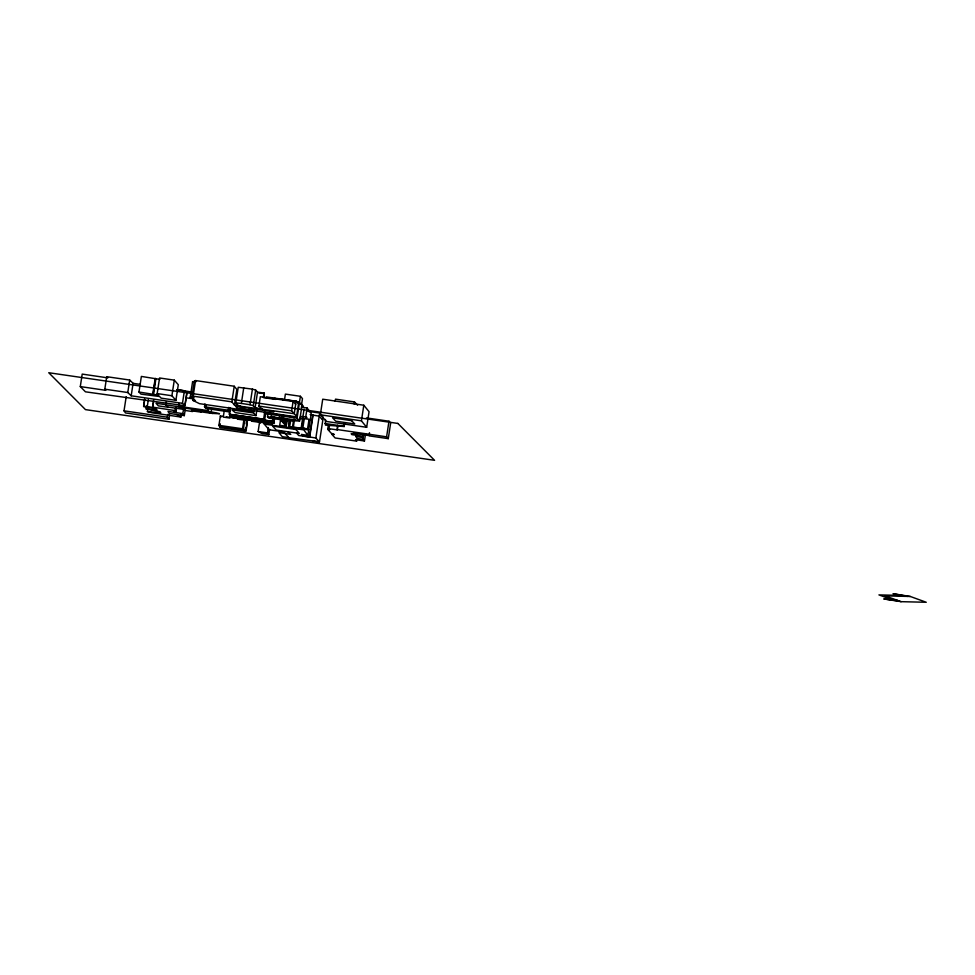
<?xml version="1.0" encoding="UTF-8"?>
<svg xmlns="http://www.w3.org/2000/svg" width="975" height="975" viewBox="0 0 975 975"><rect width="100%" height="100%" fill="white"/><g stroke="black" fill="none" stroke-linecap="round" stroke-linejoin="round"><path stroke-width="1.46" d="M144.69 399.116L143.605 406.209L152.661 407.392L153.526 401.712M80.303 386.587L82.205 374.095L107.774 377.861L106.726 376.703L104.812 389.183L105.861 390.341L80.303 386.587L85.447 391.816L184.97 405.746L186.883 393.266L184.385 390.829L177.048 389.756M169.577 415.009L168.919 419.262L125.507 412.937L124.032 410.828L126.202 396.642M186.786 393.169L184.872 405.649L182.471 403.321L131.186 395.801L127.774 392.523L129.687 380.031L106.726 376.703M131.186 395.801L133.1 383.321L129.687 380.031M138.974 392.023L158.791 395.204L157.182 393.571L159.571 377.971L174.293 380.14L178.291 384.711L175.902 400.323L161.168 398.141L159.547 396.52L140.985 394.132L138.974 392.023L141.363 376.423L159.863 379.397M146.591 406.075L146.153 408.903L156.829 410.195L156.768 409.378L152.636 408.172L143.654 406.599L144.739 399.506M147.249 406.77L148.334 399.677M181.289 414.204L180.863 417.044L152.161 412.839L147.432 411.56L147.871 408.72M152.807 394.058L155.196 378.446M153.099 394.107L155.488 378.495M153.502 394.436L155.89 378.836M152.661 407.392L153.66 400.043M165.86 404.698L156.012 403.26L158.328 405.868L167.944 407.258L165.86 404.698L166.286 401.919M166.42 402.09L165.994 404.857L179.034 406.794M168.919 419.262L167.408 417.19L167.846 414.351M175.902 400.323L171.905 395.753L174.293 380.14M175.476 408.172L174.83 412.437L174.245 411.596L175.914 411.84L176.56 407.574M175.914 411.84L176.061 407.83M207.76 407.842L207.894 411.499L179.363 407.258L178.669 406.283L179.083 403.601M182.471 403.321L184.385 390.829M182.837 413.644L167.993 411.401L169.284 413.412L184.299 415.63L182.837 413.644L183.495 409.39M184.299 415.63L185.384 408.537M190.21 397.252L192.599 381.652L195.085 382.017L194.317 381.213L191.929 396.825L192.697 397.629L190.21 397.252L193.245 398.361L195.451 400.822L193.05 400.469L193.477 397.629M191.929 396.825L194.037 397.13L193.147 396.167L195.536 380.555L234.232 386.246L236.84 389.452L234.463 405.052L240.118 405.893L241.191 406.977M230.417 407.696L229.771 411.95L205.762 408.44L204.531 406.782L204.957 403.942M205.762 408.44L206.188 405.6M207.699 411.158L208.26 408.403M211.417 410.463L210.99 413.229L209.454 413.034M232.562 428.549L219.558 426.502L218.924 425.332L220.362 415.972L223.312 416.398M219.558 426.502L219.96 423.832M243.933 419.408L247.394 420.652L245.712 431.328L220.155 427.586L220.277 424.271M224.128 411.474L223.275 417.093L229.783 418.031L230.429 413.827M229.771 411.95L228.296 410.231L228.735 407.392M274.548 418.482L273.89 422.772L272.464 421.346L230.295 415.216L229.283 414.204L230.161 408.488M234.463 405.052L231.843 401.858L234.232 386.246M266.48 396.947L296.156 401.2L294.255 413.692L241.593 406.441L237.473 405.149L235.84 402.882L238.229 387.282L252.415 389.135L255.682 390.085L257.522 392.121L264.03 393.047L263.762 397.629M193.05 400.469L199.473 403.662L253.512 411.56L252.83 410.609L237.4 408.342L237.827 405.515M235.84 402.882L241.349 403.431L243.738 387.831M229.673 428.001L246.188 430.402L242.495 428.768L244.323 417.276M243.311 429.634L244.749 420.262M245.712 431.328L245.578 427.94M246.188 423.93L246.602 421.249M246.188 430.402L247.394 420.652M262.031 408.988L255.133 407.721L253.293 405.697L250.027 404.735L252.415 389.135M253.293 405.697L255.682 390.085M256.876 409.951L255.998 415.618L253.549 412.937L253.988 410.097M255.133 407.721L257.522 392.121M261.653 408.659L258.887 406.1L260.325 396.727L293.085 401.444L295.681 404.32M269.612 429.207L268.795 434.558L261.958 433.57L258.143 431.511L259.569 422.151L264.932 422.931M263.384 397.312L264.03 393.047M265.736 413.059L264.639 420.201L263.628 419.189L264.725 412.047M319.203 441.76L288.929 437.763L283.762 431.876L268.966 429.719L264.262 424.064L264.7 421.151M278.472 398.69L298.801 401.822L301.994 405.356L299.618 420.968L290.318 420.786L268.856 418.165L267.516 416.788L267.954 413.948M268.795 434.558L267.516 432.888L268.332 427.538M271.172 416.837L286.906 419.128L271.172 416.837L271.611 413.997M272.464 421.346L272.902 418.482M272.549 421.383L272.11 424.186L265.602 423.235M279.374 417.422L279.801 414.582M280.568 419.677L279.715 425.283L286.223 426.233L287.296 419.213M281.336 418.092L281.458 421.444L281.897 418.641M284.432 400.335L285.382 394.095L300.397 396.289L302.482 398.592L301.531 404.832M282.713 415.24L282.275 418.08L299.142 420.444M282.531 419.287L282.652 422.65L283.079 419.835M283.944 419.079L283.847 423.845L284.493 419.628M285.127 420.274L285.029 425.039L285.894 419.421M286.54 420.067L286.223 426.233M300.922 428.866L288.661 427.111L289.538 419.616M288.661 427.111L289.746 419.969M296.156 401.2L299.167 404.515L297.253 417.008L291.647 410.816L293.085 401.444M288.442 426.77L289.612 426.904L290.587 421.115M293.707 419.201L292.476 427.233L307.552 428.793L309.063 419.287L299.861 418.141M300.714 428.939L305.199 429.219L304.602 428.257L293.317 427.355L294.535 419.323M299.618 420.968L296.412 417.422L298.801 401.822M299.435 402.529L300.397 396.289M301.214 427.757L304.066 409.171M301.921 427.672L303.359 418.312M302.896 427.757L304.334 418.385M305.76 416.752L307.101 408.001L301.251 407.148M310.135 414.631L319.203 416.142L322.81 420.201L319.471 442.053L315.863 437.994L302.798 435.898L301.385 434.411L307.893 435.362L311.244 413.522L307.101 408.001M309.453 436.873L312.792 415.021M313.048 415.253L309.709 437.105L298.667 435.508L296.534 433.034M315.863 437.994L319.678 413.022L307.978 411.328M320.336 414.802L322.725 399.202L363.809 405.234L369.062 411.694L366.673 427.294L326.54 421.492L320.336 414.802L361.42 420.834L366.673 427.294M322.542 419.908L323.03 416.788M344.614 423.857L344.199 426.526L325.455 425.112L325.467 419.457M365.54 433.899L364.455 440.992L355.534 439.688L356.789 441.139L335.132 437.97L331.671 434.143L334.291 434.533L331.11 433.119L327.71 429.317L328.368 425.051M327.71 429.317L329.806 429.622L329.002 428.695L329.428 425.856M335.168 401.225L335.485 399.153L354.461 401.919L357.606 405.234M337.911 425.636L337.253 429.89L337.569 425.258M344.199 426.526L343.992 423.528M354.144 404.003L354.461 401.919M364.455 440.992L362.968 439.347L356.85 438.433L356.07 436.532L356.497 433.692M361.42 420.834L363.809 405.234M356.07 436.532L362.505 437.482L362.932 434.655M362.968 439.347L363.833 433.68M366.405 417.897L388.988 421.224L390.658 423.053L388.269 438.653L369.428 435.898L369.452 432.742M388.269 438.653L386.6 436.824L388.988 421.224M307.442 428.915L308.063 429.085M219.46 413.766L212.221 413.388M308.246 429.78L301.373 429.024M289.612 426.904L293.317 427.355M308.697 429.487L308.161 429.11M309.575 420.518L309.636 420.359A16.843 1.268 8.7 0 1 310.184 420.14L308.868 419.543M305.626 417.812L306.954 417.775L306.357 416.812L300.422 416.508M910.284 596.468L885.105 595.871L901.071 601.673L926.25 602.27L910.284 596.468L893.015 593.726L907.774 596.408M890.492 599.089L889.432 599.064L891.187 599.345M895.818 599.759L892.088 599.674L878.938 594.896L899.34 595.384L901.777 596.261M300.105 418.592L303.067 418.738M274.682 417.629L267.516 416.788M288.722 437.58L282.262 436.678L278.923 432.62L290.782 434.35L287.796 431.754M194.317 381.213L196.426 381.53L195.536 380.555M258.887 406.1L291.647 410.816M253.549 412.937L231.904 409.829L235.267 412.608L255.998 415.618M264.42 393.376L263.031 393.607M258.631 392.962L261.568 393.388M282.567 399.908L285.492 400.335M133.1 383.321L140.424 384.394M104.812 389.183L127.774 392.523M296.412 417.422L264.091 412.547L265.2 413.668L297.046 418.129M324.858 423.467L343.59 426.209M204.531 406.782L228.296 410.231M229.283 414.204L263.628 419.189M329.002 428.695L337.253 429.89M369.013 435.569L353.255 433.266L354.035 434.168L351.183 433.753L351.865 434.631L361.311 436.044L362.505 437.482M273.89 422.772L231.721 416.642L232.733 417.666L267.065 422.65L266.065 421.639M192.014 410.841L200.996 412.145L200.399 411.365L191.49 410.024L192.477 411.548L185.798 410.56L185.238 409.597L167.761 407.038M226.249 416.837L267.089 422.687L266.663 421.834L274.402 422.967L273.561 421.529L265.31 420.322L264.213 419.335L233.707 414.862L237.644 417.41L235.548 417.093L236.474 418.214M237.376 419.14L243.896 420.091M251.489 421.188L258.009 422.138M264.262 424.064L303.749 429.853L307.893 435.362M124.032 410.828L167.408 417.19M218.924 425.332L242.495 428.768M245.164 430.609L236.401 429.122M219.863 426.952L223.056 427.148M312.622 441.053L319.471 442.053M263.981 397.715L274.243 399.214M193.147 396.167L231.843 401.858M157.182 393.571L171.905 395.753M185.835 397.763L193.013 398.824M297.253 417.008L242.483 408.964L240.094 406.977M178.669 406.283L207.358 410.512M336.911 429.512L386.6 436.824M147.432 411.56L160.777 412.827L160.132 411.767L146.153 408.903M258.143 431.511L267.516 432.888M177.231 389.5L190.917 391.95M207.833 411.17L219.412 413.595M241.349 403.431L250.027 404.735M152.575 407.136L175.622 410.67M898.694 595.359L896.586 595.03L897.427 595.335M899.767 595.53L904.849 596.334M901.424 596.139L902.338 596.286M893.466 599.71L897.353 600.32M899.352 601.051L883.789 598.93L901.071 601.673M192.599 381.652L193.403 382.407M235.365 415.959L236.791 417.385M180.863 417.044L176.853 414.521M319.678 413.022L322.189 415.837M237.4 408.342L235.438 406.136L273.804 411.913L273.049 410.597M300.97 403.443L303.444 406.38M282.043 415.947L283.92 418.214M259.569 422.151L260.362 423.15M274.962 398.105L275.718 399.433M220.362 415.972L220.984 417.142M308.112 429.707A16.843 1.268 8.7 0 1 308.758 429.5M200.716 411.779A45.118 3.388 8.7 0 0 208.808 412.937L209.564 413.047A19.61 1.475 8.7 0 0 212.635 413.437M397.849 423.43L48.75 372.73L85.471 409.622L434.57 460.322L397.849 423.43M351.597 420.652L332.621 417.873L335.766 421.188L354.742 423.954L351.597 420.652M296.01 429.524L272.561 426.099L276.278 430.072L299.301 433.436L296.01 429.524"/></g></svg>
